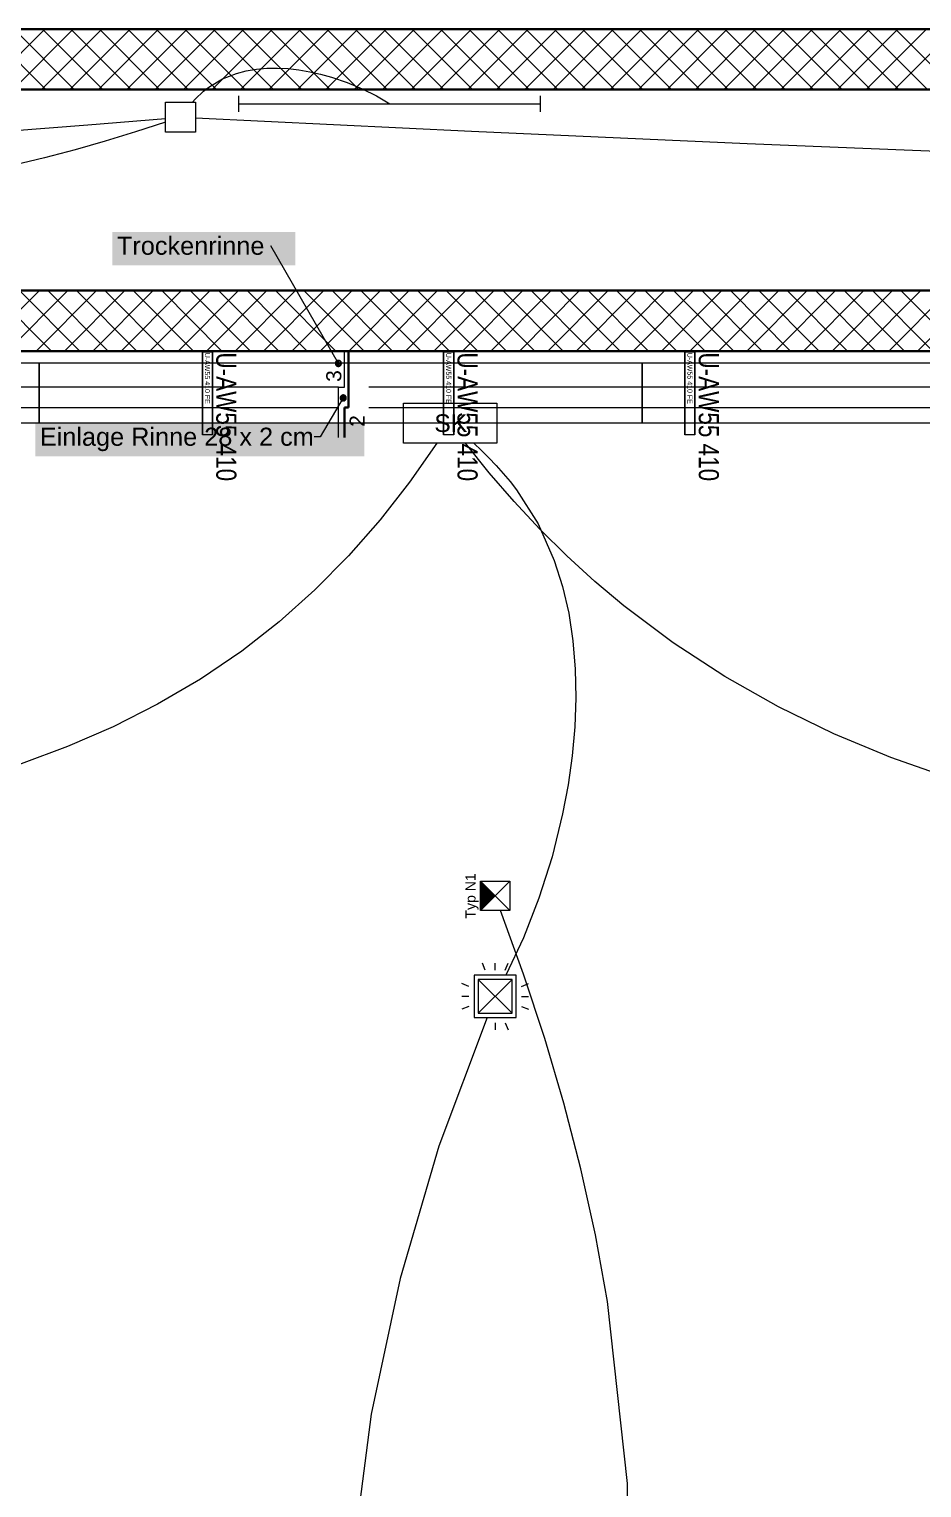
# Model space of a CAD drawing. Extents: x -1067 to 613, y -179 to 712.
# Drawn here: x -278.1 to -189.3, y 331.4 to 476.4 of the extents above; entities that cross this region are included whole.
import ezdxf
from ezdxf.lldxf.tags import DXFTag

# ---------------------------------------------------------------- set-up
doc = ezdxf.new("R2010")
doc.units = 0
doc.layers.get('0').update_dxf_attribs({"lineweight": 13})
for name, color, linetype, lineweight, true_color in [('A-DETL-____-OTLN', 5, 'Continuous', 9, 0x0000ff), ('EL01_WAN_BUS-KNX', 7, 'Continuous', 13, 0xcc0099), ('EL01_WAN_Leitung_BUS-KNX', 4, 'Continuous', 13, 0x00ffff), ('EL01_WAN_Leitung_Licht', 7, 'Continuous', 13, 0x0080ff), ('EL01_WAN_Leitung_Notbeleuchtung', 7, 'Continuous', 13, 0x009900), ('EL01_WAN_Leuchten', 7, 'Continuous', 13, 0x0080ff), ('EL01_WAN_Licht', 7, 'Continuous', 13, 0x0080ff), ('EL01_WAN_Notbeleuchtungen', 7, 'Continuous', 13, 0x009900), ('EL01_WAN_Notbeleuchtungentyp', 7, 'Continuous', 13, 0x009900), ('EL01_WAN_Schlaufkasten', 1, 'Continuous', 13, 0xff0000), ('EL01_WAN_Trassen', 40, 'Continuous', 13, 0xffbf00), ('EL01_WAN_Trassen Befestigung', 7, 'Continuous', 13, 0xb2b200)]:
    doc.layers.add(name, color=color, linetype=linetype, lineweight=lineweight, true_color=true_color)
for name, color, linetype, lineweight in [('A-FLOR-____-OTLN', 7, 'Continuous', 9), ('A-WALL-____-MCUT', 7, 'Continuous', 35), ('A-WALL-____-PATT', 7, 'Continuous', 35), ('Text', 7, 'Continuous', 5)]:
    doc.layers.add(name, color=color, linetype=linetype, lineweight=lineweight)
doc.styles.get("Standard").update_dxf_attribs({"font": 'arial.ttf'})
tags = doc.linetypes.add('Gestrichelt', pattern=[0.1, 0.05, -0.05]).pattern_tags.tags
tags[6:7] = [DXFTag(74, 4), DXFTag(75, 0), DXFTag(340, '0'), DXFTag(46, 1.0), DXFTag(50, 0.0), DXFTag(44, 0.0), DXFTag(45, 0.0)]
tags[4:5] = [DXFTag(74, 4), DXFTag(75, 0), DXFTag(340, '0'), DXFTag(46, 1.0), DXFTag(50, 0.0), DXFTag(44, 0.0), DXFTag(45, 0.0)]

# ---------------------------------------------------------------- blocks, each defined once
blk = doc.blocks.new('Referenz-A0UJ3194XE', base_point=(-1062.18, -175.86))
at = {"layer": 'A-DETL-____-OTLN', "color": 0, "linetype": 'Continuous', "ltscale": 0.13}
for p, q in [((-246.7, 440.79), (-246.7, 444.38)), ((-247.3, 435.78), (-247.3, 440.79)), ((-247.3, 440.79), (-246.7, 440.79))]:
    blk.add_line(p, q, dxfattribs=at)
at = {"layer": 'A-DETL-____-OTLN', "color": 0, "linetype": 'Continuous', "lineweight": 35, "ltscale": 0.35}
for p, q in [((-246.7, 444.38), (-244.3, 444.38)), ((-246.3, 438.78), (-246.3, 444.38)), ((-246.7, 435.78), (-246.7, 438.78)), ((-246.7, 438.78), (-246.3, 438.78))]:
    blk.add_line(p, q, dxfattribs=at)
at = {"layer": 'A-DETL-____-OTLN', "color": 0, "linetype": 'Gestrichelt', "ltscale": 0.13}
for p, q in [((-585.1, 438.76), (-247.3, 438.76)), ((-244.3, 438.76), (-85.1, 438.76))]:
    blk.add_line(p, q, dxfattribs=at)
at = {"layer": 'A-FLOR-____-OTLN', "color": 0, "linetype": 'Continuous', "ltscale": 0.13}
for p, q in [((-246.7, 444.36), (-585.1, 444.36)), ((-85.1, 444.36), (-244.3, 444.36)), ((-247.3, 440.78), (-585.1, 440.78)), ((-85.1, 440.78), (-244.3, 440.78))]:
    blk.add_line(p, q, dxfattribs=at)
at = {"layer": 'A-WALL-____-MCUT', "color": 0, "linetype": 'Continuous', "ltscale": 0.35}
for p, q in [((198.84, 476.38), (-829.79, 476.38)), ((-827.13, 470.38), (198.84, 470.38)), ((178.3, 450.38), (-831.25, 450.38)), ((-246.7, 444.38), (-585.1, 444.38)), ((-85.1, 444.38), (-244.3, 444.38))]:
    blk.add_line(p, q, dxfattribs=at)
at = {"layer": 'A-WALL-____-PATT', "color": 0, "linetype": 'Continuous', "lineweight": 9, "ltscale": 0.13}
for p, q in [((-282.52, 470.38), (-276.52, 476.38)), ((-276.41, 470.38), (-282.41, 476.38)), ((-279.69, 470.38), (-273.69, 476.38)), ((-273.59, 470.38), (-279.59, 476.38)), ((-276.86, 470.38), (-270.86, 476.38)), ((-270.76, 470.38), (-276.76, 476.38)), ((-274.03, 470.38), (-268.03, 476.38)), ((-267.93, 470.38), (-273.93, 476.38)), ((-271.2, 470.38), (-265.2, 476.38)), ((-265.1, 470.38), (-271.1, 476.38)), ((-268.37, 470.38), (-262.37, 476.38)), ((-262.27, 470.38), (-268.27, 476.38)), ((-265.55, 470.38), (-259.55, 476.38)), ((-259.44, 470.38), (-265.44, 476.38)), ((-262.72, 470.38), (-256.72, 476.38)), ((-256.61, 470.38), (-262.61, 476.38)), ((-259.89, 470.38), (-253.89, 476.38)), ((-253.79, 470.38), (-259.79, 476.38)), ((-257.06, 470.38), (-251.06, 476.38)), ((-250.96, 470.38), (-256.96, 476.38)), ((-254.23, 470.38), (-248.23, 476.38)), ((-248.13, 470.38), (-254.13, 476.38)), ((-251.4, 470.38), (-245.4, 476.38)), ((-245.3, 470.38), (-251.3, 476.38)), ((-248.57, 470.38), (-242.57, 476.38)), ((-242.47, 470.38), (-248.47, 476.38)), ((-245.75, 470.38), (-239.75, 476.38)), ((-239.64, 470.38), (-245.64, 476.38)), ((-242.92, 470.38), (-236.92, 476.38)), ((-236.82, 470.38), (-242.82, 476.38)), ((-240.09, 470.38), (-234.09, 476.38)), ((-233.99, 470.38), (-239.99, 476.38)), ((-237.26, 470.38), (-231.26, 476.38)), ((-231.16, 470.38), (-237.16, 476.38)), ((-234.43, 470.38), (-228.43, 476.38)), ((-228.33, 470.38), (-234.33, 476.38)), ((-231.6, 470.38), (-225.6, 476.38)), ((-225.5, 470.38), (-231.5, 476.38)), ((-228.78, 470.38), (-222.78, 476.38)), ((-222.67, 470.38), (-228.67, 476.38)), ((-225.95, 470.38), (-219.95, 476.38)), ((-219.85, 470.38), (-225.85, 476.38)), ((-223.12, 470.38), (-217.12, 476.38)), ((-217.02, 470.38), (-223.02, 476.38)), ((-220.29, 470.38), (-214.29, 476.38)), ((-214.19, 470.38), (-220.19, 476.38)), ((-217.46, 470.38), (-211.46, 476.38)), ((-211.36, 470.38), (-217.36, 476.38)), ((-214.63, 470.38), (-208.63, 476.38)), ((-208.53, 470.38), (-214.53, 476.38)), ((-211.81, 470.38), (-205.81, 476.38)), ((-205.7, 470.38), (-211.7, 476.38)), ((-208.98, 470.38), (-202.98, 476.38)), ((-202.87, 470.38), (-208.87, 476.38)), ((-206.15, 470.38), (-200.15, 476.38)), ((-200.05, 470.38), (-206.05, 476.38)), ((-203.32, 470.38), (-197.32, 476.38)), ((-197.22, 470.38), (-203.22, 476.38)), ((-200.49, 470.38), (-194.49, 476.38)), ((-194.39, 470.38), (-200.39, 476.38)), ((-197.66, 470.38), (-191.66, 476.38)), ((-191.56, 470.38), (-197.56, 476.38)), ((-194.83, 470.38), (-188.83, 476.38)), ((-188.73, 470.38), (-194.73, 476.38)), ((-192.01, 470.38), (-186.01, 476.38)), ((-185.9, 470.38), (-191.9, 476.38)), ((-283.06, 444.38), (-277.06, 450.38)), ((-275.87, 444.38), (-281.87, 450.38)), ((-280.23, 444.38), (-274.23, 450.38)), ((-273.04, 444.38), (-279.04, 450.38)), ((-277.4, 444.38), (-271.4, 450.38)), ((-270.21, 444.38), (-276.21, 450.38)), ((-274.57, 444.38), (-268.57, 450.38)), ((-267.38, 444.38), (-273.38, 450.38)), ((-271.75, 444.38), (-265.75, 450.38)), ((-264.56, 444.38), (-270.56, 450.38)), ((-268.92, 444.38), (-262.92, 450.38)), ((-261.73, 444.38), (-267.73, 450.38)), ((-266.09, 444.38), (-260.09, 450.38)), ((-258.9, 444.38), (-264.9, 450.38)), ((-263.26, 444.38), (-257.26, 450.38)), ((-256.07, 444.38), (-262.07, 450.38)), ((-260.43, 444.38), (-254.43, 450.38)), ((-253.24, 444.38), (-259.24, 450.38)), ((-257.6, 444.38), (-251.6, 450.38)), ((-250.41, 444.38), (-256.41, 450.38)), ((-254.78, 444.38), (-248.78, 450.38)), ((-247.59, 444.38), (-253.59, 450.38)), ((-251.95, 444.38), (-245.95, 450.38)), ((-244.76, 444.38), (-250.76, 450.38)), ((-249.12, 444.38), (-243.12, 450.38)), ((-241.93, 444.38), (-247.93, 450.38)), ((-246.29, 444.38), (-240.29, 450.38)), ((-239.1, 444.38), (-245.1, 450.38)), ((-243.46, 444.38), (-237.46, 450.38)), ((-236.27, 444.38), (-242.27, 450.38)), ((-240.63, 444.38), (-234.63, 450.38)), ((-233.44, 444.38), (-239.44, 450.38)), ((-237.81, 444.38), (-231.81, 450.38)), ((-230.61, 444.38), (-236.61, 450.38)), ((-234.98, 444.38), (-228.98, 450.38)), ((-227.79, 444.38), (-233.79, 450.38)), ((-232.15, 444.38), (-226.15, 450.38)), ((-224.96, 444.38), (-230.96, 450.38)), ((-229.32, 444.38), (-223.32, 450.38)), ((-222.13, 444.38), (-228.13, 450.38)), ((-226.49, 444.38), (-220.49, 450.38)), ((-219.3, 444.38), (-225.3, 450.38)), ((-223.66, 444.38), (-217.66, 450.38)), ((-216.47, 444.38), (-222.47, 450.38)), ((-220.83, 444.38), (-214.83, 450.38)), ((-213.64, 444.38), (-219.64, 450.38)), ((-218.01, 444.38), (-212.01, 450.38)), ((-210.82, 444.38), (-216.82, 450.38)), ((-215.18, 444.38), (-209.18, 450.38)), ((-207.99, 444.38), (-213.99, 450.38)), ((-212.35, 444.38), (-206.35, 450.38)), ((-205.16, 444.38), (-211.16, 450.38)), ((-209.52, 444.38), (-203.52, 450.38)), ((-202.33, 444.38), (-208.33, 450.38)), ((-206.69, 444.38), (-200.69, 450.38)), ((-199.5, 444.38), (-205.5, 450.38)), ((-203.86, 444.38), (-197.86, 450.38)), ((-196.67, 444.38), (-202.67, 450.38)), ((-201.04, 444.38), (-195.04, 450.38)), ((-193.85, 444.38), (-199.85, 450.38)), ((-198.21, 444.38), (-192.21, 450.38)), ((-191.02, 444.38), (-197.02, 450.38)), ((-195.38, 444.38), (-189.38, 450.38)), ((-188.19, 444.38), (-194.19, 450.38)), ((-192.55, 444.38), (-186.55, 450.38)), ((-185.36, 444.38), (-191.36, 450.38)), ((-189.72, 444.38), (-183.72, 450.38))]:
    blk.add_line(p, q, dxfattribs=at)
at = {"layer": 'Text', "color": 0, "linetype": 'Continuous', "ltscale": 0.13}
for p, q in [((-247.32, 443.15), (-254.04, 454.85)), ((-247.61, 443.23), (-247.62, 443.19)), ((-247.62, 443.19), (-247.62, 443.15)), ((-247.62, 443.15), (-247.62, 443.11)), ((-247.62, 443.11), (-247.61, 443.07)), ((-247.6, 443.26), (-247.61, 443.23)), ((-247.61, 443.07), (-247.6, 443.03)), ((-247.58, 443.3), (-247.6, 443.26)), ((-247.6, 443.03), (-247.58, 443)), ((-247.56, 443.33), (-247.58, 443.3)), ((-247.58, 443), (-247.56, 442.97)), ((-247.53, 443.36), (-247.56, 443.33)), ((-247.56, 442.97), (-247.53, 442.94)), ((-247.5, 443.39), (-247.53, 443.36)), ((-247.53, 442.94), (-247.5, 442.91)), ((-247.47, 443.41), (-247.5, 443.39)), ((-247.5, 442.91), (-247.47, 442.89)), ((-247.44, 443.43), (-247.47, 443.41)), ((-247.47, 442.89), (-247.44, 442.87)), ((-247.4, 443.44), (-247.44, 443.43)), ((-247.44, 442.87), (-247.4, 442.86)), ((-247.36, 443.45), (-247.4, 443.44)), ((-247.4, 442.86), (-247.36, 442.85)), ((-247.32, 443.45), (-247.36, 443.45)), ((-247.36, 442.85), (-247.32, 442.85)), ((-247.28, 443.45), (-247.32, 443.45)), ((-247.32, 442.85), (-247.28, 442.85)), ((-247.24, 443.44), (-247.28, 443.45)), ((-247.28, 442.85), (-247.24, 442.86)), ((-247.21, 443.43), (-247.24, 443.44)), ((-247.24, 442.86), (-247.21, 442.87)), ((-247.17, 443.41), (-247.21, 443.43)), ((-247.21, 442.87), (-247.17, 442.89)), ((-247.14, 443.39), (-247.17, 443.41)), ((-247.17, 442.89), (-247.14, 442.91)), ((-247.11, 443.36), (-247.14, 443.39)), ((-247.14, 442.91), (-247.11, 442.94)), ((-247.08, 443.33), (-247.11, 443.36)), ((-247.11, 442.94), (-247.08, 442.97)), ((-247.06, 443.3), (-247.08, 443.33)), ((-247.08, 442.97), (-247.06, 443)), ((-247.05, 443.26), (-247.06, 443.3)), ((-247.06, 443), (-247.05, 443.03)), ((-247.03, 443.23), (-247.05, 443.26)), ((-247.05, 443.03), (-247.03, 443.07)), ((-247.02, 443.19), (-247.03, 443.23)), ((-247.03, 443.07), (-247.02, 443.11)), ((-247.02, 443.15), (-247.02, 443.19)), ((-247.02, 443.11), (-247.02, 443.15)), ((-246.84, 439.71), (-249.12, 435.86)), ((-247.13, 439.75), (-247.14, 439.71)), ((-247.14, 439.71), (-247.13, 439.68)), ((-247.11, 439.83), (-247.13, 439.79)), ((-247.13, 439.79), (-247.13, 439.75)), ((-247.13, 439.68), (-247.13, 439.64)), ((-247.13, 439.64), (-247.11, 439.6)), ((-247.1, 439.86), (-247.11, 439.83)), ((-247.11, 439.6), (-247.1, 439.56)), ((-247.07, 439.9), (-247.1, 439.86)), ((-247.1, 439.56), (-247.07, 439.53)), ((-247.05, 439.93), (-247.07, 439.9)), ((-247.07, 439.53), (-247.05, 439.5)), ((-247.02, 439.95), (-247.05, 439.93)), ((-247.05, 439.5), (-247.02, 439.48)), ((-246.99, 439.97), (-247.02, 439.95)), ((-247.02, 439.48), (-246.99, 439.45)), ((-246.95, 439.99), (-246.99, 439.97)), ((-246.99, 439.45), (-246.95, 439.44)), ((-246.91, 440), (-246.95, 439.99)), ((-246.95, 439.44), (-246.91, 439.42)), ((-246.88, 440.01), (-246.91, 440)), ((-246.91, 439.42), (-246.88, 439.42)), ((-246.84, 440.01), (-246.88, 440.01)), ((-246.88, 439.42), (-246.84, 439.41)), ((-246.8, 440.01), (-246.84, 440.01)), ((-246.84, 439.41), (-246.8, 439.42)), ((-246.76, 440), (-246.8, 440.01)), ((-246.8, 439.42), (-246.76, 439.42)), ((-246.72, 439.99), (-246.76, 440)), ((-246.76, 439.42), (-246.72, 439.44)), ((-246.69, 439.97), (-246.72, 439.99)), ((-246.72, 439.44), (-246.69, 439.45)), ((-246.65, 439.95), (-246.69, 439.97)), ((-246.69, 439.45), (-246.65, 439.48)), ((-246.62, 439.93), (-246.65, 439.95)), ((-246.65, 439.48), (-246.62, 439.5)), ((-246.6, 439.9), (-246.62, 439.93)), ((-246.62, 439.5), (-246.6, 439.53)), ((-246.58, 439.86), (-246.6, 439.9)), ((-246.6, 439.53), (-246.58, 439.56)), ((-246.56, 439.83), (-246.58, 439.86)), ((-246.58, 439.56), (-246.56, 439.6)), ((-246.55, 439.79), (-246.56, 439.83)), ((-246.56, 439.6), (-246.55, 439.64)), ((-246.54, 439.75), (-246.55, 439.79)), ((-246.55, 439.64), (-246.54, 439.68)), ((-246.54, 439.71), (-246.54, 439.75)), ((-246.54, 439.68), (-246.54, 439.71)), ((-249.12, 435.86), (-249.73, 435.86))]:
    blk.add_line(p, q, dxfattribs=at)
at = {"layer": 'Text', "color": 7, "linetype": 'Continuous', "ltscale": 0.13, "true_color": 0xffffff}
for points in [[(-251.59, 452.89), (-269.8, 452.89), (-251.59, 456.2)], [(-269.8, 452.89), (-251.59, 456.2), (-269.8, 456.2)], [(-251.59, 456.2), (-269.8, 456.2), (-269.8, 456.2)], [(-251.59, 452.89), (-251.59, 452.89), (-269.8, 452.89)], [(-244.74, 433.9), (-277.47, 433.9), (-244.74, 437.21)], [(-277.47, 433.9), (-244.74, 437.21), (-277.47, 437.21)], [(-244.74, 437.21), (-277.47, 437.21), (-277.47, 437.21)], [(-244.74, 433.9), (-244.74, 433.9), (-277.47, 433.9)]]:
    blk.add_solid(points, dxfattribs=at)
at = {"layer": 'Text', "color": 0, "linetype": 'Continuous', "ltscale": 0.13}
for points in [[(-247.61, 443.19), (-247.62, 443.19), (-247.61, 443.24)], [(-247.62, 443.15), (-247.62, 443.15), (-247.62, 443.19)], [(-247.61, 443.1), (-247.62, 443.1), (-247.62, 443.19)], [(-247.61, 443.06), (-247.61, 443.19), (-247.62, 443.19)], [(-247.62, 443.1), (-247.62, 443.15), (-247.62, 443.15)], [(-247.61, 443.06), (-247.61, 443.1), (-247.62, 443.1)], [(-247.59, 443.24), (-247.61, 443.24), (-247.59, 443.28)], [(-247.59, 443.06), (-247.61, 443.06), (-247.61, 443.24)], [(-247.59, 443.01), (-247.59, 443.24), (-247.61, 443.24)], [(-247.59, 443.01), (-247.59, 443.06), (-247.61, 443.06)], [(-247.56, 443.28), (-247.59, 443.28), (-247.56, 443.32)], [(-247.57, 443.01), (-247.59, 443.01), (-247.59, 443.28)], [(-247.56, 442.97), (-247.56, 443.28), (-247.59, 443.28)], [(-247.56, 442.97), (-247.57, 443.01), (-247.59, 443.01)], [(-247.53, 443.32), (-247.56, 443.32), (-247.53, 443.36)], [(-247.54, 442.97), (-247.56, 442.97), (-247.56, 443.32)], [(-247.53, 442.94), (-247.53, 443.32), (-247.56, 443.32)], [(-247.53, 442.94), (-247.54, 442.97), (-247.56, 442.97)], [(-247.5, 443.36), (-247.53, 443.36), (-247.5, 443.39)], [(-247.5, 442.94), (-247.53, 442.94), (-247.53, 443.36)], [(-247.5, 442.91), (-247.5, 443.36), (-247.53, 443.36)], [(-247.5, 442.91), (-247.5, 442.94), (-247.53, 442.94)], [(-247.46, 443.39), (-247.5, 443.39), (-247.46, 443.42)], [(-247.46, 442.91), (-247.5, 442.91), (-247.5, 443.39)], [(-247.46, 442.88), (-247.46, 443.39), (-247.5, 443.39)], [(-247.46, 442.88), (-247.46, 442.91), (-247.5, 442.91)], [(-247.41, 443.42), (-247.46, 443.42), (-247.41, 443.43)], [(-247.42, 442.88), (-247.46, 442.88), (-247.46, 443.42)], [(-247.41, 442.86), (-247.41, 443.42), (-247.46, 443.42)], [(-247.41, 442.86), (-247.42, 442.88), (-247.46, 442.88)], [(-247.37, 443.43), (-247.41, 443.43), (-247.37, 443.44)], [(-247.37, 442.86), (-247.41, 442.86), (-247.41, 443.43)], [(-247.37, 442.85), (-247.37, 443.43), (-247.41, 443.43)], [(-247.37, 442.85), (-247.37, 442.86), (-247.41, 442.86)], [(-247.32, 443.44), (-247.37, 443.44), (-247.32, 443.45)], [(-247.32, 442.85), (-247.37, 442.85), (-247.37, 443.44)], [(-247.32, 442.85), (-247.32, 443.44), (-247.37, 443.44)], [(-247.32, 442.85), (-247.32, 442.85), (-247.37, 442.85)], [(-247.28, 442.85), (-247.32, 442.85), (-247.32, 443.45)], [(-247.28, 443.44), (-247.32, 443.44), (-247.32, 443.45)], [(-247.28, 442.85), (-247.28, 443.44), (-247.32, 443.44)], [(-247.32, 442.85), (-247.28, 442.85), (-247.32, 442.85)], [(-247.23, 442.86), (-247.28, 442.86), (-247.28, 443.44)], [(-247.23, 443.43), (-247.27, 443.43), (-247.28, 443.44)], [(-247.28, 442.85), (-247.23, 442.86), (-247.28, 442.86)], [(-247.23, 442.86), (-247.23, 443.43), (-247.27, 443.43)], [(-247.19, 442.88), (-247.23, 442.88), (-247.23, 443.43)], [(-247.19, 443.42), (-247.23, 443.42), (-247.23, 443.43)], [(-247.19, 442.88), (-247.19, 443.42), (-247.23, 443.42)], [(-247.23, 442.86), (-247.19, 442.88), (-247.23, 442.88)], [(-247.15, 442.91), (-247.19, 442.91), (-247.19, 443.42)], [(-247.15, 443.39), (-247.18, 443.39), (-247.19, 443.42)], [(-247.19, 442.88), (-247.15, 442.91), (-247.19, 442.91)], [(-247.15, 442.91), (-247.15, 443.39), (-247.18, 443.39)], [(-247.11, 442.94), (-247.15, 442.94), (-247.15, 443.39)], [(-247.11, 443.36), (-247.14, 443.36), (-247.15, 443.39)], [(-247.15, 442.91), (-247.11, 442.94), (-247.15, 442.94)], [(-247.11, 442.94), (-247.11, 443.36), (-247.14, 443.36)], [(-247.08, 442.97), (-247.11, 442.97), (-247.11, 443.36)], [(-247.08, 443.32), (-247.11, 443.32), (-247.11, 443.36)], [(-247.08, 442.97), (-247.08, 443.32), (-247.11, 443.32)], [(-247.11, 442.94), (-247.08, 442.97), (-247.11, 442.97)], [(-247.05, 443.01), (-247.08, 443.01), (-247.08, 443.32)], [(-247.05, 443.28), (-247.08, 443.28), (-247.08, 443.32)], [(-247.05, 443.01), (-247.05, 443.28), (-247.08, 443.28)], [(-247.08, 442.97), (-247.05, 443.01), (-247.08, 443.01)], [(-247.04, 443.06), (-247.05, 443.06), (-247.05, 443.28)], [(-247.04, 443.24), (-247.05, 443.24), (-247.05, 443.28)], [(-247.04, 443.06), (-247.04, 443.24), (-247.05, 443.24)], [(-247.05, 443.01), (-247.04, 443.06), (-247.05, 443.06)], [(-247.03, 443.1), (-247.04, 443.1), (-247.04, 443.24)], [(-247.03, 443.19), (-247.03, 443.19), (-247.04, 443.24)], [(-247.04, 443.06), (-247.03, 443.1), (-247.04, 443.1)], [(-247.03, 443.1), (-247.03, 443.19), (-247.03, 443.19)], [(-247.02, 443.15), (-247.03, 443.15), (-247.03, 443.19)], [(-247.03, 443.1), (-247.02, 443.15), (-247.03, 443.15)], [(-247.13, 439.71), (-247.14, 439.71), (-247.13, 439.76)], [(-247.13, 439.67), (-247.13, 439.71), (-247.14, 439.71)], [(-247.12, 439.76), (-247.13, 439.76), (-247.12, 439.81)], [(-247.13, 439.67), (-247.13, 439.67), (-247.13, 439.76)], [(-247.12, 439.62), (-247.12, 439.76), (-247.13, 439.76)], [(-247.12, 439.62), (-247.13, 439.67), (-247.13, 439.67)], [(-247.1, 439.81), (-247.12, 439.81), (-247.1, 439.85)], [(-247.11, 439.62), (-247.12, 439.62), (-247.12, 439.81)], [(-247.1, 439.58), (-247.1, 439.81), (-247.12, 439.81)], [(-247.1, 439.58), (-247.11, 439.62), (-247.12, 439.62)], [(-247.08, 439.85), (-247.1, 439.85), (-247.08, 439.89)], [(-247.08, 439.58), (-247.1, 439.58), (-247.1, 439.85)], [(-247.08, 439.54), (-247.08, 439.85), (-247.1, 439.85)], [(-247.08, 439.54), (-247.08, 439.58), (-247.1, 439.58)], [(-247.05, 439.89), (-247.08, 439.89), (-247.05, 439.93)], [(-247.05, 439.54), (-247.08, 439.54), (-247.08, 439.89)], [(-247.05, 439.5), (-247.05, 439.89), (-247.08, 439.89)], [(-247.05, 439.5), (-247.05, 439.54), (-247.08, 439.54)], [(-247.01, 439.93), (-247.05, 439.93), (-247.01, 439.96)], [(-247.01, 439.5), (-247.05, 439.5), (-247.05, 439.93)], [(-247.01, 439.47), (-247.01, 439.93), (-247.05, 439.93)], [(-247.01, 439.47), (-247.01, 439.5), (-247.05, 439.5)], [(-246.97, 439.96), (-247.01, 439.96), (-246.97, 439.98)], [(-246.97, 439.47), (-247.01, 439.47), (-247.01, 439.96)], [(-246.97, 439.45), (-246.97, 439.96), (-247.01, 439.96)], [(-246.97, 439.45), (-246.97, 439.47), (-247.01, 439.47)], [(-246.93, 439.98), (-246.97, 439.98), (-246.93, 440)], [(-246.93, 439.45), (-246.97, 439.45), (-246.97, 439.98)], [(-246.93, 439.43), (-246.93, 439.98), (-246.97, 439.98)], [(-246.93, 439.43), (-246.93, 439.45), (-246.97, 439.45)], [(-246.88, 440), (-246.93, 440), (-246.88, 440.01)], [(-246.88, 439.43), (-246.93, 439.43), (-246.93, 440)], [(-246.88, 439.42), (-246.88, 440), (-246.93, 440)], [(-246.88, 439.42), (-246.88, 439.43), (-246.93, 439.43)], [(-246.84, 439.42), (-246.88, 439.42), (-246.88, 440.01)], [(-246.84, 439.41), (-246.84, 440.01), (-246.88, 440.01)], [(-246.84, 440.01), (-246.88, 440.01), (-246.84, 440.01)], [(-246.84, 439.41), (-246.84, 439.42), (-246.88, 439.42)], [(-246.79, 439.42), (-246.84, 439.42), (-246.84, 440.01)], [(-246.79, 439.42), (-246.79, 440.01), (-246.84, 440.01)], [(-246.79, 440.01), (-246.84, 440.01), (-246.84, 440.01)], [(-246.84, 439.41), (-246.79, 439.42), (-246.84, 439.42)], [(-246.74, 439.43), (-246.79, 439.43), (-246.79, 440.01)], [(-246.74, 440), (-246.79, 440), (-246.79, 440.01)], [(-246.74, 439.43), (-246.74, 440), (-246.79, 440)], [(-246.79, 439.42), (-246.74, 439.43), (-246.79, 439.43)], [(-246.7, 439.45), (-246.74, 439.45), (-246.74, 440)], [(-246.7, 439.98), (-246.74, 439.98), (-246.74, 440)], [(-246.7, 439.45), (-246.7, 439.98), (-246.74, 439.98)], [(-246.74, 439.43), (-246.7, 439.45), (-246.74, 439.45)], [(-246.66, 439.47), (-246.7, 439.47), (-246.7, 439.98)], [(-246.66, 439.96), (-246.7, 439.96), (-246.7, 439.98)], [(-246.66, 439.47), (-246.66, 439.96), (-246.7, 439.96)], [(-246.7, 439.45), (-246.66, 439.47), (-246.7, 439.47)], [(-246.62, 439.5), (-246.66, 439.5), (-246.66, 439.96)], [(-246.62, 439.93), (-246.66, 439.93), (-246.66, 439.96)], [(-246.62, 439.5), (-246.62, 439.93), (-246.66, 439.93)], [(-246.66, 439.47), (-246.62, 439.5), (-246.66, 439.5)], [(-246.59, 439.54), (-246.62, 439.54), (-246.62, 439.93)], [(-246.59, 439.89), (-246.62, 439.89), (-246.62, 439.93)], [(-246.59, 439.54), (-246.59, 439.89), (-246.62, 439.89)], [(-246.62, 439.5), (-246.59, 439.54), (-246.62, 439.54)], [(-246.57, 439.58), (-246.59, 439.58), (-246.59, 439.89)], [(-246.57, 439.85), (-246.59, 439.85), (-246.59, 439.89)], [(-246.57, 439.58), (-246.57, 439.85), (-246.59, 439.85)], [(-246.59, 439.54), (-246.57, 439.58), (-246.59, 439.58)], [(-246.55, 439.62), (-246.57, 439.62), (-246.57, 439.85)], [(-246.55, 439.81), (-246.57, 439.81), (-246.57, 439.85)], [(-246.55, 439.62), (-246.55, 439.81), (-246.57, 439.81)], [(-246.57, 439.58), (-246.55, 439.62), (-246.57, 439.62)], [(-246.54, 439.67), (-246.55, 439.67), (-246.55, 439.81)], [(-246.54, 439.76), (-246.55, 439.76), (-246.55, 439.81)], [(-246.54, 439.67), (-246.54, 439.76), (-246.55, 439.76)], [(-246.55, 439.62), (-246.54, 439.67), (-246.55, 439.67)], [(-246.54, 439.71), (-246.54, 439.71), (-246.54, 439.76)], [(-246.54, 439.67), (-246.54, 439.71), (-246.54, 439.71)]]:
    blk.add_solid(points, dxfattribs=at)
at = {"layer": 'Text', "color": 0, "linetype": 'Continuous', "ltscale": 0.13, "char_height": 1.8, "attachment_point": 1}
for s, insert in [('{\\fArial;Trockenrinne}', (-269.35, 455.75)), ('{\\fArial;Einlage Rinne 28 x 2 cm}', (-277.02, 436.76))]:
    blk.add_mtext(s, dxfattribs=dict(at, insert=insert))
at = {"layer": 'Text', "color": 0, "linetype": 'Continuous', "ltscale": 0.13, "char_height": 1.5, "attachment_point": 1, "rotation": 90}
for s, insert in [('{\\fArial;3}', (-248.53, 441.31)), ('{\\fArial;2}', (-246.2, 436.84))]:
    blk.add_mtext(s, dxfattribs=dict(at, insert=insert))
blk = doc.blocks.new('Kabelkanal-A0UJ31ASXE', base_point=(-337.1, 437.21))
at = {"color": 0, "linetype": 'ByBlock', "lineweight": -2, "ltscale": 0.13}
for p, q in [((-337.1, 437.21), (-337.1, 443.21)), ((-337.1, 443.21), (-277.1, 443.21)), ((-277.1, 443.21), (-277.1, 437.21)), ((-277.1, 437.21), (-337.1, 437.21))]:
    blk.add_line(p, q, dxfattribs=at)
blk = doc.blocks.new('Kabelkanal-A0UJ31B0XE', base_point=(-277.1, 437.21))
at = {"color": 0, "linetype": 'ByBlock', "lineweight": -2, "ltscale": 0.13}
for p, q in [((-277.1, 437.21), (-277.1, 443.21)), ((-277.1, 443.21), (-217.1, 443.21)), ((-217.1, 443.21), (-217.1, 437.21)), ((-217.1, 437.21), (-277.1, 437.21))]:
    blk.add_line(p, q, dxfattribs=at)
blk = doc.blocks.new('Kabelkanal-A0UJ31BQXE', base_point=(-217.1, 437.21))
at = {"color": 0, "linetype": 'ByBlock', "lineweight": -2, "ltscale": 0.13}
for p, q in [((-217.1, 437.21), (-217.1, 443.21)), ((-217.1, 443.21), (-157.1, 443.21)), ((-157.1, 443.21), (-157.1, 437.21)), ((-157.1, 437.21), (-217.1, 437.21))]:
    blk.add_line(p, q, dxfattribs=at)
blk = doc.blocks.new('IfcObject-A0UJ31DGXE', base_point=(-260.85, 431.74))
at = {"layer": 'EL01_WAN_Trassen', "linetype": 'ByBlock', "lineweight": -2, "ltscale": 0.13}
for p, q in [((-259.85, 444.26), (-260.85, 444.26)), ((-259.85, 444.26), (-260.85, 444.26)), ((-260.85, 444.26), (-260.85, 436.06)), ((-260.85, 436.06), (-260.85, 444.26)), ((-260.85, 444.26), (-260.85, 444.26)), ((-259.85, 444.26), (-259.85, 436.06)), ((-259.85, 436.06), (-259.85, 444.26)), ((-259.85, 444.26), (-259.85, 444.26)), ((-259.85, 436.06), (-260.85, 436.06)), ((-259.85, 436.06), (-260.85, 436.06)), ((-260.85, 436.06), (-260.85, 436.06)), ((-259.85, 436.06), (-259.85, 436.06))]:
    blk.add_line(p, q, dxfattribs=at)
at = {"layer": 'EL01_WAN_Trassen', "lineweight": -2, "attachment_point": 1, "rotation": 270}
for s, insert, char_height in [('{\\fArial;U-AW55 410 FE}', (-260.1, 444.21), 0.5), ('{\\W0.8;\\fArial;U-AW55 410}', (-257.47, 444.24), 2)]:
    blk.add_mtext(s, dxfattribs=dict(at, insert=insert, char_height=char_height))
blk = doc.blocks.new('IfcObject-A0UJ31EAXE', base_point=(-212.85, 431.74))
at = {"layer": 'EL01_WAN_Trassen', "linetype": 'ByBlock', "lineweight": -2, "ltscale": 0.13}
for p, q in [((-211.85, 444.26), (-212.85, 444.26)), ((-211.85, 444.26), (-212.85, 444.26)), ((-212.85, 444.26), (-212.85, 436.06)), ((-212.85, 436.06), (-212.85, 444.26)), ((-212.85, 444.26), (-212.85, 444.26)), ((-211.85, 444.26), (-211.85, 436.06)), ((-211.85, 436.06), (-211.85, 444.26)), ((-211.85, 444.26), (-211.85, 444.26)), ((-211.85, 436.06), (-212.85, 436.06)), ((-211.85, 436.06), (-212.85, 436.06)), ((-212.85, 436.06), (-212.85, 436.06)), ((-211.85, 436.06), (-211.85, 436.06))]:
    blk.add_line(p, q, dxfattribs=at)
at = {"layer": 'EL01_WAN_Trassen', "lineweight": -2, "attachment_point": 1, "rotation": 270}
for s, insert, char_height in [('{\\fArial;U-AW55 410 FE}', (-212.1, 444.21), 0.5), ('{\\W0.8;\\fArial;U-AW55 410}', (-209.47, 444.24), 2)]:
    blk.add_mtext(s, dxfattribs=dict(at, insert=insert, char_height=char_height))
blk = doc.blocks.new('IfcObject-A0UJ31EGXE', base_point=(-236.85, 431.74))
at = {"layer": 'EL01_WAN_Trassen', "linetype": 'ByBlock', "lineweight": -2, "ltscale": 0.13}
for p, q in [((-235.85, 444.26), (-236.85, 444.26)), ((-235.85, 444.26), (-236.85, 444.26)), ((-236.85, 444.26), (-236.85, 436.06)), ((-236.85, 436.06), (-236.85, 444.26)), ((-236.85, 444.26), (-236.85, 444.26)), ((-235.85, 444.26), (-235.85, 436.06)), ((-235.85, 436.06), (-235.85, 444.26)), ((-235.85, 444.26), (-235.85, 444.26)), ((-235.85, 436.06), (-236.85, 436.06)), ((-235.85, 436.06), (-236.85, 436.06)), ((-236.85, 436.06), (-236.85, 436.06)), ((-235.85, 436.06), (-235.85, 436.06))]:
    blk.add_line(p, q, dxfattribs=at)
at = {"layer": 'EL01_WAN_Trassen', "lineweight": -2, "attachment_point": 1, "rotation": 270}
for s, insert, char_height in [('{\\fArial;U-AW55 410 FE}', (-236.1, 444.21), 0.5), ('{\\W0.8;\\fArial;U-AW55 410}', (-233.47, 444.24), 2)]:
    blk.add_mtext(s, dxfattribs=dict(at, insert=insert, char_height=char_height))
blk = doc.blocks.new('Schlaufkasten Decke (multi)-A0UJ31IMXE', base_point=(-240.84, 435.21))
at = {"color": 0, "linetype": 'ByBlock', "lineweight": -2, "ltscale": 0.13}
for p, q in [((-240.84, 435.21), (-240.84, 439.21)), ((-240.84, 439.21), (-231.56, 439.21)), ((-231.56, 439.21), (-231.56, 435.21)), ((-231.56, 435.21), (-240.84, 435.21))]:
    blk.add_line(p, q, dxfattribs=at)
at = {"color": 0, "linetype": 'ByBlock', "lineweight": -2, "ltscale": 0.13, "insert": (-237.78, 438.09), "char_height": 1.76, "attachment_point": 1}
blk.add_mtext('{\\fArial;SK}', dxfattribs=at)
blk = doc.blocks.new('Leitung-A0UJ31L6XE', base_point=(-246.47, 252.83))
at = {"color": 0, "linetype": 'ByBlock', "lineweight": -2, "ltscale": 0.13}
for p, q in [((-232.53, 378.12), (-237.33, 365.34)), ((-237.33, 365.34), (-241.19, 352.16)), ((-241.19, 352.16), (-244.05, 338.69)), ((-244.05, 338.69), (-245.84, 325.04)), ((-245.84, 325.04), (-246.47, 311.33)), ((-246.47, 311.33), (-245.88, 297.66)), ((-245.88, 297.66), (-244.98, 290)), ((-244.98, 290), (-243.7, 282.4)), ((-243.7, 282.4), (-242.05, 274.87)), ((-242.05, 274.87), (-240.08, 267.43)), ((-240.08, 267.43), (-237.8, 260.08)), ((-237.8, 260.08), (-235.24, 252.83))]:
    blk.add_line(p, q, dxfattribs=at)
blk = doc.blocks.new('Notleuchte eckig-A0UJ31M0XE', base_point=(-233.18, 388.76))
at = {"color": 0, "lineweight": -2}
for p, q in [((-230.26, 388.76), (-233.18, 391.68)), ((-230.26, 391.68), (-233.18, 388.76)), ((-233.18, 388.76), (-233.18, 391.68)), ((-233.18, 391.68), (-230.26, 391.68)), ((-230.26, 391.68), (-230.26, 388.76)), ((-230.26, 388.76), (-233.18, 388.76))]:
    blk.add_line(p, q, dxfattribs=at)
for points in [[(-231.72, 390.22), (-233.18, 390.22), (-233.18, 391.68)], [(-233.18, 388.76), (-231.72, 390.22), (-233.18, 390.22)]]:
    blk.add_solid(points, dxfattribs=at)
blk = doc.blocks.new('Bemerkung 1-A0UJ31M2XE', base_point=(-234.68, 387.96))
at = {"color": 0, "lineweight": -2, "insert": (-234.68, 387.96), "char_height": 1, "attachment_point": 1, "rotation": 90}
blk.add_mtext('{\\fArial;Typ N1}', dxfattribs=at)
blk = doc.blocks.new('Leitung-A0UJ31PEXE', base_point=(-233.92, 242.19))
at = {"color": 0, "linetype": 'ByBlock', "lineweight": -2, "ltscale": 0.13}
for p, q in [((-228.9, 382.44), (-231.18, 388.76)), ((-226.8, 376.05), (-228.9, 382.44)), ((-224.9, 369.6), (-226.8, 376.05)), ((-223.21, 363.08), (-224.9, 369.6)), ((-221.75, 356.51), (-223.21, 363.08)), ((-220.54, 349.88), (-221.75, 356.51)), ((-218.57, 331.79), (-220.54, 349.88)), ((-218.43, 313.49), (-218.57, 331.79))]:
    blk.add_line(p, q, dxfattribs=at)
blk = doc.blocks.new('Deckendose UP-A0UJ31Q6XE', base_point=(-264.53, 466.13))
at = {"color": 0, "lineweight": -2}
for p, q in [((-264.53, 469.13), (-261.53, 469.13)), ((-264.53, 466.13), (-264.53, 469.13)), ((-261.53, 469.13), (-261.53, 466.13)), ((-261.53, 466.13), (-264.53, 466.13))]:
    blk.add_line(p, q, dxfattribs=at)
blk = doc.blocks.new('Leitung-A0UJ31RSXE', base_point=(-233.86, 382.32))
at = {"color": 0, "linetype": 'ByBlock', "lineweight": -2, "ltscale": 0.13}
for p, q in [((-233.86, 435.21), (-233.1, 434.49)), ((-233.1, 434.49), (-232.35, 433.75)), ((-232.35, 433.75), (-231.62, 432.99)), ((-231.62, 432.99), (-230.92, 432.21)), ((-230.92, 432.21), (-230.24, 431.41)), ((-230.24, 431.41), (-229.6, 430.58)), ((-229.6, 430.58), (-227.46, 427.21)), ((-227.46, 427.21), (-225.84, 423.55)), ((-225.84, 423.55), (-225.02, 420.98)), ((-225.02, 420.98), (-224.41, 418.31)), ((-224.41, 418.31), (-223.99, 415.56)), ((-223.99, 415.56), (-223.75, 412.76)), ((-223.75, 412.76), (-223.69, 409.91)), ((-223.69, 409.91), (-223.79, 407.03)), ((-223.79, 407.03), (-224.06, 404.13)), ((-224.06, 404.13), (-224.47, 401.24)), ((-224.47, 401.24), (-225.01, 398.36)), ((-225.01, 398.36), (-226.07, 394.11)), ((-226.07, 394.11), (-227.38, 389.99)), ((-227.38, 389.99), (-228.92, 386.04)), ((-228.92, 386.04), (-230.65, 382.32))]:
    blk.add_line(p, q, dxfattribs=at)
blk = doc.blocks.new('Leitung-A0UJ31TYXE', base_point=(-283.6, 401.88))
at = {"color": 0, "linetype": 'ByBlock', "lineweight": -2, "ltscale": 0.13}
for p, q in [((-237.53, 435.21), (-240.24, 431.33)), ((-240.24, 431.33), (-243.17, 427.59)), ((-243.17, 427.59), (-246.31, 424.01)), ((-246.31, 424.01), (-249.65, 420.63)), ((-249.65, 420.63), (-253.2, 417.46)), ((-253.2, 417.46), (-256.94, 414.53)), ((-256.94, 414.53), (-261.03, 411.76)), ((-261.03, 411.76), (-265.3, 409.26)), ((-265.3, 409.26), (-269.72, 407.03)), ((-269.72, 407.03), (-274.26, 405.07)), ((-274.26, 405.07), (-278.89, 403.35)), ((-278.89, 403.35), (-283.59, 401.88))]:
    blk.add_line(p, q, dxfattribs=at)
blk = doc.blocks.new('Leitung-A0UJ31UUXE', base_point=(-234.66, 401.95))
at = {"color": 0, "linetype": 'ByBlock', "lineweight": -2, "ltscale": 0.13}
for p, q in [((-232.31, 432.27), (-234.66, 435.21)), ((-229.85, 429.43), (-232.31, 432.27)), ((-227.27, 426.67), (-229.85, 429.43)), ((-224.59, 424.02), (-227.27, 426.67)), ((-221.8, 421.48), (-224.59, 424.02)), ((-218.91, 419.06), (-221.8, 421.48)), ((-214.01, 415.38), (-218.91, 419.06)), ((-208.87, 412.03), (-214.01, 415.38)), ((-203.53, 409), (-208.87, 412.03)), ((-198.02, 406.31), (-203.53, 409)), ((-192.36, 403.96), (-198.02, 406.31)), ((-186.59, 401.95), (-192.36, 403.96))]:
    blk.add_line(p, q, dxfattribs=at)
blk = doc.blocks.new('Leitung-A0UJ327IXE', base_point=(-261.53, 453.65))
at = {"color": 0, "linetype": 'ByBlock', "lineweight": -2, "ltscale": 0.13}
for p, q in [((-261.53, 467.56), (-234.09, 466.25)), ((-234.09, 466.25), (-206.64, 465.02)), ((-206.64, 465.02), (-179.19, 463.91))]:
    blk.add_line(p, q, dxfattribs=at)
blk = doc.blocks.new('Leitung-A0UJ3288XE', base_point=(-391.31, 464.86))
at = {"color": 0, "linetype": 'ByBlock', "lineweight": -2, "ltscale": 0.13}
for p, q in [((-391.31, 468.96), (-377.95, 467.55)), ((-377.95, 467.55), (-364.56, 466.43)), ((-272.24, 466.85), (-264.53, 467.49)), ((-364.56, 466.43), (-351.15, 465.61)), ((-351.15, 465.61), (-337.72, 465.08)), ((-295.39, 465.42), (-287.66, 465.81)), ((-287.66, 465.81), (-279.95, 466.28)), ((-279.95, 466.28), (-272.24, 466.85)), ((-337.72, 465.08), (-324.28, 464.86)), ((-324.28, 464.86), (-310.85, 464.94)), ((-310.85, 464.94), (-303.11, 465.13)), ((-303.11, 465.13), (-295.39, 465.42))]:
    blk.add_line(p, q, dxfattribs=at)
blk = doc.blocks.new('LED-Langfeldleuchte 37W-A0UJ329SXE', base_point=(-257.21, 468.16))
at = {"color": 0, "lineweight": -2}
for p, q in [((-257.21, 468.16), (-257.21, 469.76)), ((-257.21, 468.96), (-227.21, 468.96)), ((-227.21, 468.16), (-227.21, 469.76))]:
    blk.add_line(p, q, dxfattribs=at)
blk = doc.blocks.new('Bewegungsmelder UP-A0UJ32AEXE', base_point=(-235.04, 376.9))
at = {"color": 0, "lineweight": -2}
for p, q in [((-232.72, 382.83), (-233, 383.54)), ((-231.72, 382.83), (-231.72, 383.54)), ((-230.72, 382.83), (-230.44, 383.54)), ((-234.33, 381.22), (-235.04, 381.49)), ((-233.82, 382.32), (-233.82, 378.12)), ((-229.62, 382.32), (-233.82, 382.32)), ((-230.04, 381.9), (-233.4, 381.9)), ((-233.4, 381.9), (-233.4, 378.54)), ((-233.4, 381.9), (-230.04, 378.54)), ((-230.04, 381.9), (-233.4, 378.54)), ((-230.04, 378.54), (-230.04, 381.9)), ((-229.62, 378.12), (-229.62, 382.32)), ((-229.11, 381.22), (-228.4, 381.49)), ((-234.33, 380.22), (-235.04, 380.22)), ((-229.11, 380.22), (-228.4, 380.22)), ((-234.33, 379.21), (-235.04, 378.94)), ((-233.4, 378.54), (-230.04, 378.54)), ((-229.11, 379.21), (-228.4, 378.94)), ((-233.82, 378.12), (-229.62, 378.12)), ((-232.72, 377.6), (-233, 376.9)), ((-231.72, 377.6), (-231.72, 376.9)), ((-230.72, 377.6), (-230.44, 376.9))]:
    blk.add_line(p, q, dxfattribs=at)
blk = doc.blocks.new('Leitung-A0UJ32C2XE', base_point=(-803.79, 458.63))
at = {"color": 0, "linetype": 'ByBlock', "lineweight": -2, "ltscale": 0.13}
for p, q in [((-264.53, 467.13), (-267.51, 466.16)), ((-267.51, 466.16), (-270.51, 465.25)), ((-273.52, 464.39), (-276.55, 463.59)), ((-270.51, 465.25), (-273.52, 464.39)), ((-276.55, 463.59), (-279.6, 462.85))]:
    blk.add_line(p, q, dxfattribs=at)
blk = doc.blocks.new('Leitung-A0UJ32CYXE', base_point=(-261.83, 468.96))
at = {"color": 0, "linetype": 'ByBlock', "lineweight": -2, "ltscale": 0.13}
for p, q in [((-260.12, 470.68), (-258.84, 471.43)), ((-258.84, 471.43), (-257.46, 471.98)), ((-257.46, 471.98), (-256.48, 472.23)), ((-256.48, 472.23), (-255.47, 472.4)), ((-255.47, 472.4), (-254.44, 472.49)), ((-254.44, 472.49), (-253.39, 472.5)), ((-253.39, 472.5), (-252.32, 472.45)), ((-252.32, 472.45), (-251.24, 472.33)), ((-251.24, 472.33), (-250.16, 472.14)), ((-250.16, 472.14), (-249.09, 471.9)), ((-249.09, 471.9), (-248.02, 471.61)), ((-248.02, 471.61), (-246.46, 471.08)), ((-261.3, 469.69), (-261.02, 469.95)), ((-261.02, 469.95), (-260.73, 470.21)), ((-260.73, 470.21), (-260.43, 470.45)), ((-260.43, 470.45), (-260.12, 470.68)), ((-246.46, 471.08), (-244.96, 470.45)), ((-244.96, 470.45), (-243.53, 469.74)), ((-261.83, 469.13), (-261.57, 469.41)), ((-261.57, 469.41), (-261.3, 469.69)), ((-243.53, 469.74), (-242.21, 468.96))]:
    blk.add_line(p, q, dxfattribs=at)

msp = doc.modelspace()

# ---------------------------------------------------------------- block references
at = {"color": 9, "lineweight": 25, "ltscale": 0.25, "true_color": 0xc0c0c0}
msp.add_blockref('Referenz-A0UJ3194XE', (-1062.18, -175.86), dxfattribs=at)
at = {"layer": 'EL01_WAN_BUS-KNX', "linetype": 'Continuous', "ltscale": 0.13}
msp.add_blockref('Bewegungsmelder UP-A0UJ32AEXE', (-235.04, 376.9), dxfattribs=at)
at = {"layer": 'EL01_WAN_Leitung_BUS-KNX', "ltscale": 0.13}
for name, p in [('Leitung-A0UJ31RSXE', (-233.86, 382.32)), ('Leitung-A0UJ31L6XE', (-246.47, 252.83))]:
    msp.add_blockref(name, p, dxfattribs=at)
at = {"layer": 'EL01_WAN_Leitung_Licht', "ltscale": 0.13}
for name, p in [('Leitung-A0UJ32CYXE', (-261.83, 468.96)), ('Leitung-A0UJ3288XE', (-391.31, 464.86)), ('Leitung-A0UJ32C2XE', (-803.79, 458.63)), ('Leitung-A0UJ327IXE', (-261.53, 453.65)), ('Leitung-A0UJ31TYXE', (-283.6, 401.88)), ('Leitung-A0UJ31UUXE', (-234.66, 401.95))]:
    msp.add_blockref(name, p, dxfattribs=at)
at = {"layer": 'EL01_WAN_Leitung_Notbeleuchtung', "ltscale": 0.13}
msp.add_blockref('Leitung-A0UJ31PEXE', (-233.92, 242.19), dxfattribs=at)
at = {"layer": 'EL01_WAN_Leuchten', "ltscale": 0.13}
msp.add_blockref('LED-Langfeldleuchte 37W-A0UJ329SXE', (-257.21, 468.16), dxfattribs=at)
at = {"layer": 'EL01_WAN_Licht', "linetype": 'Continuous', "ltscale": 0.13}
msp.add_blockref('Deckendose UP-A0UJ31Q6XE', (-264.53, 466.13), dxfattribs=at)
at = {"layer": 'EL01_WAN_Notbeleuchtungen', "linetype": 'Continuous', "ltscale": 0.13}
msp.add_blockref('Notleuchte eckig-A0UJ31M0XE', (-233.18, 388.76), dxfattribs=at)
at = {"layer": 'EL01_WAN_Notbeleuchtungentyp', "linetype": 'Continuous', "ltscale": 0.13}
msp.add_blockref('Bemerkung 1-A0UJ31M2XE', (-234.68, 387.96), dxfattribs=at)
at = {"layer": 'EL01_WAN_Schlaufkasten', "ltscale": 0.13}
msp.add_blockref('Schlaufkasten Decke (multi)-A0UJ31IMXE', (-240.84, 435.21), dxfattribs=at)
at = {"layer": 'EL01_WAN_Trassen', "ltscale": 0.13}
for name, p in [('Kabelkanal-A0UJ31ASXE', (-337.1, 437.21)), ('Kabelkanal-A0UJ31B0XE', (-277.1, 437.21)), ('Kabelkanal-A0UJ31BQXE', (-217.1, 437.21))]:
    msp.add_blockref(name, p, dxfattribs=at)
at = {"layer": 'EL01_WAN_Trassen Befestigung', "ltscale": 0.13}
for name, p in [('IfcObject-A0UJ31DGXE', (-260.85, 431.74)), ('IfcObject-A0UJ31EGXE', (-236.85, 431.74)), ('IfcObject-A0UJ31EAXE', (-212.85, 431.74))]:
    msp.add_blockref(name, p, dxfattribs=at)

doc.saveas('drawing.dxf')
